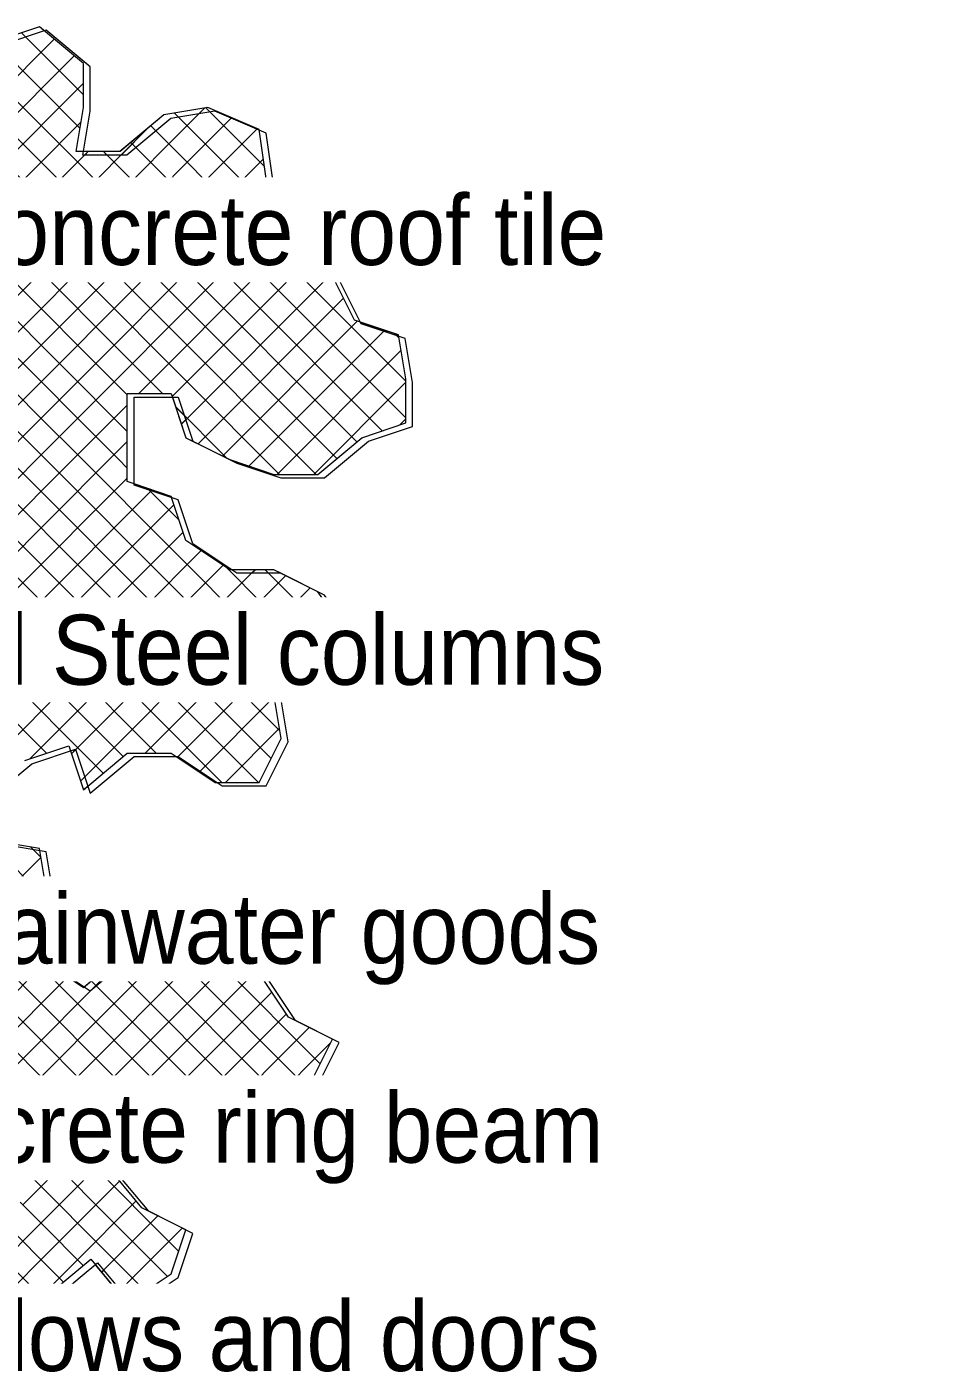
# Model space of a CAD drawing. Header units: millimetres. Extents: x -35517 to 139323, y -3702 to 5999.
# Drawn here: x 136543 to 138491, y 1986 to 4866 of the extents above; entities that cross this region are included whole.
import ezdxf

# ---------------------------------------------------------------- set-up
doc = ezdxf.new("R2010")
doc.units = ezdxf.units.MM
for name, color, linetype, lineweight in [('G-ANNO-TEXT', 231, 'Continuous', 5), ('G-IMPT', 8, 'Continuous', 5), ('L-PLNT', 71, 'Continuous', 5)]:
    doc.layers.add(name, color=color, linetype=linetype, lineweight=lineweight)
doc.styles.add('Arial', font='arial.ttf', dxfattribs={"width": 0.9, "height": 150})

# ---------------------------------------------------------------- blocks, each defined once
blk = doc.blocks.new('SVA_Shades of Green Tree - Australian_Tree_based_on_Leopard_Tree_2901-1101184-GENERAL EAST ELEVATION')
at = {"layer": 'G-IMPT'}
for p, q in [((27675.3, 4488.4), (28025.9, 4839.5)), ((28088.3, 4720.2), (27955.6, 4853.2)), ((28509, 3906.7), (27605.1, 4812)), ((28674.3, 3976.3), (27817.5, 4834.6)), ((28081, 4649.1), (27895.8, 4834.6)), ((27714.1, 4448.8), (28068.6, 4803.8)), ((28631.6, 3940.7), (27772.4, 4801.3)), ((28258, 4079.7), (27560.9, 4777.9)), ((28587.2, 3906.7), (27733.2, 4762.1)), ((28182.5, 4076.8), (27516.7, 4743.7)), ((27741.3, 4397.6), (28088.3, 4745.2)), ((27881.9, 4146.3), (28406, 4671.3)), ((27908.5, 4251.3), (28348.3, 4691.8)), ((28292.2, 4672.6), (28283.8, 4681.1)), ((28460.2, 4504.6), (28283.9, 4681.1)), ((28336.3, 4680), (28348.1, 4691.8)), ((28359.4, 4683.8), (28350.9, 4692.3)), ((28476.6, 4566.6), (28351, 4692.3)), ((27765.8, 4343.7), (28083, 4661.5)), ((27881.4, 4302.6), (28227.4, 4649.2)), ((27930.7, 4116.7), (28460.8, 4647.7)), ((28169.4, 4591.3), (28227.2, 4649.2)), ((28243.5, 4643), (28232.8, 4653.8)), ((28428.9, 4457.5), (28232.9, 4653.8)), ((28200.8, 4607.4), (28190.1, 4618.2)), ((28418.1, 4389.8), (28190.2, 4618.2)), ((27854.4, 4354.1), (28098.6, 4598.7)), ((27969, 4076.6), (28474.2, 4582.8)), ((28091.1, 4591.3), (28098.5, 4598.7)), ((28138.6, 4591.3), (28131.2, 4598.7)), ((28729, 4000), (28131.3, 4598.7)), ((27995.1, 4024.4), (28431.6, 4461.6)), ((28029.3, 3980.2), (28418.1, 4369.7)), ((28206.9, 4079.7), (28483.1, 4356.3)), ((28278.9, 4073.4), (28557.9, 4352.8)), ((28463.7, 4344.1), (28455.4, 4352.4)), ((28779.4, 4028), (28455.5, 4352.4)), ((28471.9, 4345.2), (28483, 4356.3)), ((28532.2, 4353.9), (28523.9, 4362.2)), ((28779.4, 4106.4), (28524, 4362.2)), ((28555.9, 4351), (28557.7, 4352.8)), ((28298.5, 4014.5), (28616.6, 4333.2)), ((28614.7, 4331.4), (28616.5, 4333.2)), ((28182.5, 3998.4), (27885.2, 4296.2)), ((28334.5, 3972.2), (28645.9, 4284.1)), ((28386.7, 3946), (28675.2, 4235)), ((28164.4, 3938.2), (27898.3, 4204.6)), ((28443.4, 3924.5), (28733.9, 4215.4)), ((28732, 4213.6), (28733.8, 4215.4)), ((28759.8, 4204.3), (28756.1, 4208)), ((28764.7, 4199.6), (28756.3, 4208)), ((27990.1, 4034.2), (27872.6, 4151.9)), ((28504, 3906.7), (28769.2, 4172.3)), ((28089.9, 3620.6), (27571.4, 4140)), ((28107.8, 3681.1), (27698.4, 4091.2)), ((28387.2, 3558.1), (27853.8, 4092.4)), ((28582.3, 3906.7), (28779.4, 4104.1)), ((27406.3, 3513), (27969, 4076.6)), ((27969.7, 3662.6), (27545.4, 4087.6)), ((28318.6, 3548.3), (27811.7, 4056.1)), ((28086.1, 3938.2), (27990.1, 4034.2)), ((28065.6, 3938.2), (28182.5, 4055.3)), ((28304.6, 4032.8), (28286.1, 4051.4)), ((28396.1, 3941.3), (28286.2, 4051.4)), ((27427.2, 3455.5), (27995.1, 4024.4)), ((28298.3, 4014.5), (28307.6, 4023.8)), ((28766, 4012.3), (28779.4, 4025.7)), ((27685.2, 3635.5), (28029.3, 3980.2)), ((28143.9, 3938.2), (28182.5, 3976.8)), ((27771.7, 3643.7), (28065.6, 3938.2)), ((27858.2, 3652), (28143.9, 3938.2)), ((28455.7, 3567.9), (28086.1, 3938.2)), ((28182.5, 3920), (28164.4, 3938.2)), ((27944.8, 3660.2), (28182.5, 3898.4)), ((27981.3, 3618.4), (28235.7, 3873.2)), ((28229.4, 3872.8), (28225.8, 3876.5)), ((28293.7, 3808.6), (28225.9, 3876.5)), ((28233.7, 3871.4), (28235.6, 3873.2)), ((28120.8, 3679.8), (28282.7, 3841.8)), ((28190.8, 3671.4), (28302.2, 3783)), ((28215.5, 3617.8), (28340.9, 3743.3)), ((28240.3, 3564.1), (28387.9, 3712)), ((28300.2, 3545.7), (28451.2, 3697)), ((28472, 3630), (28394.8, 3707.4)), ((28449, 3694.9), (28451.1, 3697)), ((28451.1, 3697), (28456.4, 3702.3)), ((28451.2, 3697), (28456.5, 3702.3)), ((28469.8, 3637.2), (28522.1, 3689.5)), ((28485.4, 3694.9), (28478, 3702.3)), ((28655.7, 3524.4), (28478.2, 3702.3)), ((27981.3, 3651), (27969.7, 3662.6)), ((28081.2, 3561.6), (28190.8, 3671.4)), ((28095, 3653.9), (28120.8, 3679.8)), ((28490.8, 3297.4), (28107.8, 3681.1)), ((28488.4, 3577.4), (28574.3, 3663.4)), ((28009.5, 3309), (27683.7, 3635.4)), ((28130.8, 3265.9), (27755.2, 3642.2)), ((28173.5, 3301.6), (27826.7, 3649)), ((27981.3, 3572.5), (27898.2, 3655.8)), ((27981.3, 3540), (28095, 3653.9)), ((28081.2, 3550.9), (27981.3, 3651)), ((28391.5, 3558.7), (28469.8, 3637.2)), ((28624.4, 3477.3), (28472, 3630)), ((27435.1, 3071.3), (27981.3, 3618.4)), ((27588.6, 2989.8), (28215.5, 3617.8)), ((28463.7, 3246.2), (28089.9, 3620.6)), ((28290, 3300.2), (28613.1, 3623.9)), ((28053.6, 3500.1), (27981.3, 3572.5)), ((28220.6, 3309.1), (28482.9, 3571.8)), ((28482.9, 3571.8), (28488.4, 3577.4)), ((28503.8, 3435.9), (28645.8, 3578.2)), ((27973.7, 3297), (28240.3, 3564.1)), ((28019.7, 3500.1), (28081.2, 3561.6)), ((28062.6, 3307.7), (28300.2, 3545.7)), ((28385.4, 3246.2), (28081.2, 3550.9)), ((28082.2, 3248.9), (28391.5, 3558.7)), ((28509.6, 3357), (28318.6, 3548.3)), ((28508.5, 3436.6), (28387.2, 3558.1)), ((28577, 3446.4), (28455.7, 3567.9)), ((27491.2, 3049.1), (27981.3, 3540)), ((27539.9, 3019.4), (28019.7, 3500.1)), ((28244.3, 3309.1), (28053.6, 3500.1)), ((27997.9, 3006.9), (27530.4, 3475.2)), ((28595.1, 3449), (28626.3, 3480.2)), ((28337, 3268.9), (28497.5, 3429.7)), ((28392.7, 3246.2), (28508.7, 3362.4)), ((28062.5, 3307.7), (28071.7, 3317)), ((28289.9, 3300.2), (28291.5, 3301.9)), ((28082, 3248.9), (28091.3, 3258.2)), ((28336.9, 3268.9), (28338.4, 3270.4)), ((27886.4, 2974.4), (27997.3, 3085.4)), ((27981.3, 3101.8), (27975.4, 3107.7)), ((27997.1, 3086.1), (27975.5, 3107.7)), ((28221.4, 2155.6), (27307.3, 3071.3)), ((28268.4, 2186.9), (27385.6, 3071.3)), ((28292.9, 2240.9), (27477.9, 3057.2)), ((27996.9, 3006.6), (28008.4, 3018.2)), ((27699.1, 2394.6), (28186.3, 2882.6)), ((28102.5, 2798.8), (28186.2, 2882.6)), ((27744.6, 2597.1), (28007.1, 2860)), ((27752.7, 2369.9), (28238.5, 2856.5)), ((28151.6, 2460.8), (27760.8, 2852.2)), ((27993.9, 2853.9), (27984, 2863.8)), ((28324.6, 2522.8), (27984.2, 2863.8)), ((28159.1, 2845.3), (28148.3, 2856.1)), ((28457.6, 2546.4), (28148.5, 2856.1)), ((28512.4, 2570), (28214.3, 2868.6)), ((27698.3, 2472.2), (28054.1, 2828.7)), ((28177.7, 2513.1), (27863.7, 2827.6)), ((27875.3, 2414.2), (28301.8, 2841.5)), ((27917, 2377.6), (28388.7, 2850.1)), ((28203.8, 2565.4), (27932, 2837.7)), ((28231.6, 2614.3), (28455.8, 2838.9)), ((28290.6, 2830.4), (28301.7, 2841.5)), ((28325.4, 2835.6), (28317, 2844)), ((28564.6, 2596.1), (28317.1, 2844)), ((28383.8, 2845.3), (28388.6, 2850.1)), ((28395.2, 2844), (28389.3, 2849.9)), ((28596, 2643.1), (28389.5, 2849.9)), ((28451.5, 2834.7), (28455.7, 2838.9)), ((28103.4, 1960.1), (27254.4, 2810.5)), ((28116.4, 2809.6), (28105.6, 2820.4)), ((28398.9, 2526.8), (28105.8, 2820.4)), ((28262.9, 2567.2), (28492.2, 2796.9)), ((28028.6, 1956.6), (27206.6, 2780)), ((28296.8, 2522.8), (28523.5, 2749.8)), ((28375.1, 2522.8), (28572.7, 2720.6)), ((28488.7, 2558.1), (28618.5, 2688.1)), ((28622.1, 2695.4), (28621.1, 2696.4)), ((27958.8, 2341), (28224.8, 2607.5)), ((28257.8, 2589.6), (28242.1, 2605.3)), ((28262.8, 2567.2), (28268.7, 2573.2)), ((28296.7, 2522.8), (28300, 2526.1)), ((27998, 2301.8), (28146.5, 2450.6)), ((28033.5, 2259), (28166, 2391.7)), ((28045.4, 2175.1), (27840.6, 2380.1)), ((28075, 2067), (27789.6, 2352.8)), ((28002, 2296.9), (27952.6, 2346.5)), ((28069.1, 2216.2), (28201.6, 2348.9)), ((28127.2, 2196), (28248, 2317)), ((27705.3, 2008.6), (27998, 2301.8)), ((28088.1, 2210.7), (28002, 2296.9)), ((28162.8, 2153.3), (28300.2, 2290.9)), ((27748.1, 1973.1), (28033.5, 2259)), ((27742.7, 1889.3), (28069.1, 2216.2)), ((28127.1, 2196), (28131.9, 2200.8)), ((28162.7, 2153.3), (28167.5, 2158)), ((27773.9, 1842.1), (28040.2, 2108.8)), ((27944.9, 1935), (28075.8, 2066)), ((28044.8, 1956.6), (28095.5, 2007.4))]:
    blk.add_line(p, q, dxfattribs=at)
at = {"layer": 'G-IMPT', "flags": 128}
for points in [[(28104, 1956.6), (28088.3, 2051), (28009.8, 2145.3), (28104, 2224), (28182.5, 2129.6), (28276.8, 2192.5), (28308.2, 2286.9), (28213.9, 2334.1), (28135.4, 2428.4), (28182.5, 2522.8), (28229.6, 2617.1), (28292.5, 2522.8), (28386.7, 2522.8), (28481, 2554.2), (28575.2, 2601.4), (28622.3, 2695.8), (28528.1, 2742.9), (28465.2, 2837.3), (28371, 2853), (28276.8, 2837.3), (28182.5, 2884.5), (28088.3, 2805.9), (27994, 2868.8), (27899.8, 2821.6)], [(27899.8, 2978.8), (28009.8, 3010.3), (27994, 3104.7), (27899.8, 3120.4)], [(27962.6, 3293.4), (28056.9, 3324.8), (28088.3, 3230.5), (28182.5, 3309.1), (28276.8, 3309.1), (28371, 3246.2), (28465.2, 3246.2), (28512.4, 3340.5), (28496.7, 3434.9), (28606.6, 3450.6), (28669.4, 3545), (28590.9, 3655.1), (28496.7, 3702.3), (28402.4, 3702.3), (28308.2, 3765.2), (28276.8, 3859.5), (28182.5, 3891), (28182.5, 4079.7), (28276.8, 4079.7), (28308.2, 3985.3), (28402.4, 3938.2), (28496.7, 3906.7), (28590.9, 3906.7), (28685.1, 3985.3), (28779.4, 4016.8), (28779.4, 4111.1), (28763.7, 4205.5), (28669.4, 4237), (28622.3, 4331.3), (28528.1, 4362.8), (28418.1, 4347), (28418.1, 4441.4), (28481, 4535.8), (28465.2, 4645.8), (28355.3, 4693), (28261.1, 4677.3), (28166.8, 4598.7), (28072.6, 4598.7), (28088.3, 4693), (28088.3, 4787.4), (27994, 4866), (27899.8, 4834.6)], [(28004.5, 4857.2), (27993.9, 4866), (27899.7, 4834.6), (27805.4, 4834.6), (27712.7, 4741.7)], [(28465.1, 4645.8), (28355.2, 4693), (28260.9, 4677.3), (28166.7, 4598.7), (28088.5, 4598.7)], [(28623.6, 4328.4), (28622.2, 4331.3), (28527.9, 4362.8), (28432.8, 4349.2)], [(28764, 4202.9), (28763.5, 4205.5), (28682.7, 4232.5)], [(28279.1, 4072.3), (28308.1, 3985.3), (28322.9, 3977.9)], [(28277.6, 3856.8), (28276.6, 3859.5), (28197.2, 3886)], [(28511.4, 3694.8), (28496.5, 3702.3), (28406.1, 3702.3)], [(28060.4, 3313.7), (28088.2, 3230.5), (28097.9, 3238.6)], [(28287.7, 3301.7), (28370.9, 3246.2), (28374.7, 3246.2)], [(27994.8, 3099.6), (27993.9, 3104.7), (27912.8, 3118.2)], [(28197.2, 2877), (28182.4, 2884.5), (28089.8, 2807.2)], [(28006.6, 2860.3), (27993.9, 2868.8), (27899.7, 2821.6), (27805.4, 2837.3), (27728.1, 2863.1)], [(28468.8, 2831.8), (28465.1, 2837.3), (28370.9, 2853), (28276.7, 2837.3)], [(28240.1, 2601.2), (28292.3, 2522.8), (28302.3, 2522.8)], [(28113.6, 2212.3), (28182.4, 2129.6), (28188, 2133.3)]]:
    blk.add_lwpolyline(points, dxfattribs=at)
at = {"layer": 'L-PLNT'}
for p, q in [((28008.8, 4858.6), (27914.5, 4827.2)), ((28103, 4780), (28008.8, 4858.6)), ((28103, 4685.6), (28103, 4780)), ((28087.3, 4591.3), (28103, 4685.6)), ((28275.8, 4669.9), (28181.5, 4591.3)), ((28275.7, 4669.9), (28275.8, 4669.9)), ((28370, 4685.6), (28275.8, 4669.9)), ((28480, 4638.4), (28370, 4685.6)), ((28495.7, 4528.4), (28480, 4638.4)), ((28181.5, 4591.3), (28087.3, 4591.3)), ((28432.8, 4434), (28495.7, 4528.4)), ((28432.8, 4339.6), (28432.8, 4434)), ((28542.8, 4355.4), (28432.8, 4339.6)), ((28637, 4323.9), (28542.8, 4355.4)), ((28684.2, 4229.6), (28637, 4323.9)), ((28778.4, 4198.1), (28684.2, 4229.6)), ((28794.1, 4103.7), (28778.4, 4198.1)), ((28794.1, 4009.4), (28794.1, 4103.7)), ((28197.2, 3883.6), (28197.2, 4072.3)), ((28197.2, 4072.3), (28291.5, 4072.3)), ((28291.5, 4072.3), (28322.9, 3977.9)), ((28699.9, 3977.9), (28794.1, 4009.4)), ((28322.9, 3977.9), (28417.1, 3930.8)), ((28322.9, 3977.9), (28322.9, 3977.9)), ((28605.6, 3899.3), (28699.9, 3977.9)), ((28417.1, 3930.8), (28511.4, 3899.3)), ((28511.4, 3899.3), (28605.6, 3899.3)), ((28291.5, 3852.1), (28197.2, 3883.6)), ((28322.9, 3757.8), (28291.5, 3852.1)), ((28417.1, 3694.9), (28322.9, 3757.8)), ((28511.4, 3694.9), (28417.1, 3694.9)), ((28605.6, 3647.7), (28511.4, 3694.9)), ((28684.2, 3537.6), (28605.6, 3647.7)), ((28621.3, 3443.2), (28684.2, 3537.6)), ((28511.4, 3427.5), (28621.3, 3443.2)), ((28527.1, 3333.2), (28511.4, 3427.5)), ((27977.4, 3286), (28071.6, 3317.4)), ((28071.6, 3317.4), (28103, 3223.1)), ((28480, 3238.8), (28527.1, 3333.2)), ((27883.1, 3207.3), (27977.4, 3286)), ((28103, 3223.1), (28197.2, 3301.7)), ((28197.2, 3301.7), (28291.5, 3301.7)), ((28291.5, 3301.7), (28385.7, 3238.8)), ((28385.7, 3238.8), (28480, 3238.8)), ((28103, 3223.1), (28103, 3223.1)), ((28008.8, 3097.3), (27914.5, 3113)), ((28024.5, 3002.9), (28008.8, 3097.3)), ((27914.5, 2971.4), (28024.5, 3002.9)), ((28008.8, 2861.4), (27914.5, 2814.2)), ((28103, 2798.5), (28008.8, 2861.4)), ((28197.2, 2877.1), (28103, 2798.5)), ((28291.5, 2829.9), (28197.2, 2877.1)), ((28197.2, 2877.1), (28197.2, 2877.1)), ((28385.7, 2845.6), (28291.5, 2829.9)), ((28480, 2829.9), (28385.7, 2845.6)), ((28542.8, 2735.6), (28480, 2829.9)), ((28637, 2688.4), (28542.8, 2735.6)), ((28589.9, 2594), (28637, 2688.4)), ((28197.2, 2515.4), (28244.4, 2609.7)), ((28244.4, 2609.7), (28307.2, 2515.4)), ((28495.7, 2546.8), (28589.9, 2594)), ((28401.4, 2515.4), (28495.7, 2546.8)), ((28150.1, 2421), (28197.2, 2515.4)), ((28307.2, 2515.4), (28401.4, 2515.4)), ((28307.2, 2515.4), (28307.2, 2515.4)), ((28228.7, 2326.7), (28150.1, 2421)), ((28322.9, 2279.5), (28228.7, 2326.7)), ((28291.5, 2185.1), (28322.9, 2279.5)), ((28024.5, 2137.9), (28094.3, 2196.2)), ((28094.3, 2196.2), (28118.7, 2216.6)), ((28118.7, 2216.6), (28197.2, 2122.2)), ((28197.2, 2122.2), (28291.5, 2185.1)), ((28103, 2043.6), (28024.5, 2137.9)), ((28197.2, 2122.2), (28197.2, 2122.2)), ((28118.7, 1949.2), (28103, 2043.6))]:
    blk.add_line(p, q, dxfattribs=at)

msp = doc.modelspace()

# ---------------------------------------------------------------- block references
at = {"layer": 'L-PLNT'}
msp.add_blockref('SVA_Shades of Green Tree - Australian_Tree_based_on_Leopard_Tree_2901-1101184-GENERAL EAST ELEVATION', (108576.2, 0), dxfattribs=at)

# ---------------------------------------------------------------- next in the draw order: texts
at = {"layer": 'G-ANNO-TEXT', "color": 7, "char_height": 150, "attachment_point": 1, "style": 'Arial', "bg_fill": 3, "box_fill_scale": 1.25, "bg_fill_color": 256, "bg_fill_true_color": 13158600, "bg_fill_transparency": 0}
for s, insert, width in [('Coverland Elite concrete roof tile ', (135060.7, 4505.6), 3282.91), ('Clerestory windows and Steel columns ', (134542.8, 3605.6), 3910.632), ('Aluminium rainwater goods', (135498.4, 3007.5), 2756.202), ('Concrete ring beam', (136123.9, 2581), 1998.607), ('Aluminium windows and doors', (135224.8, 2134.4), 3088.1)]:
    msp.add_mtext(s, dxfattribs=dict(at, insert=insert, width=width))

doc.saveas('drawing.dxf')
